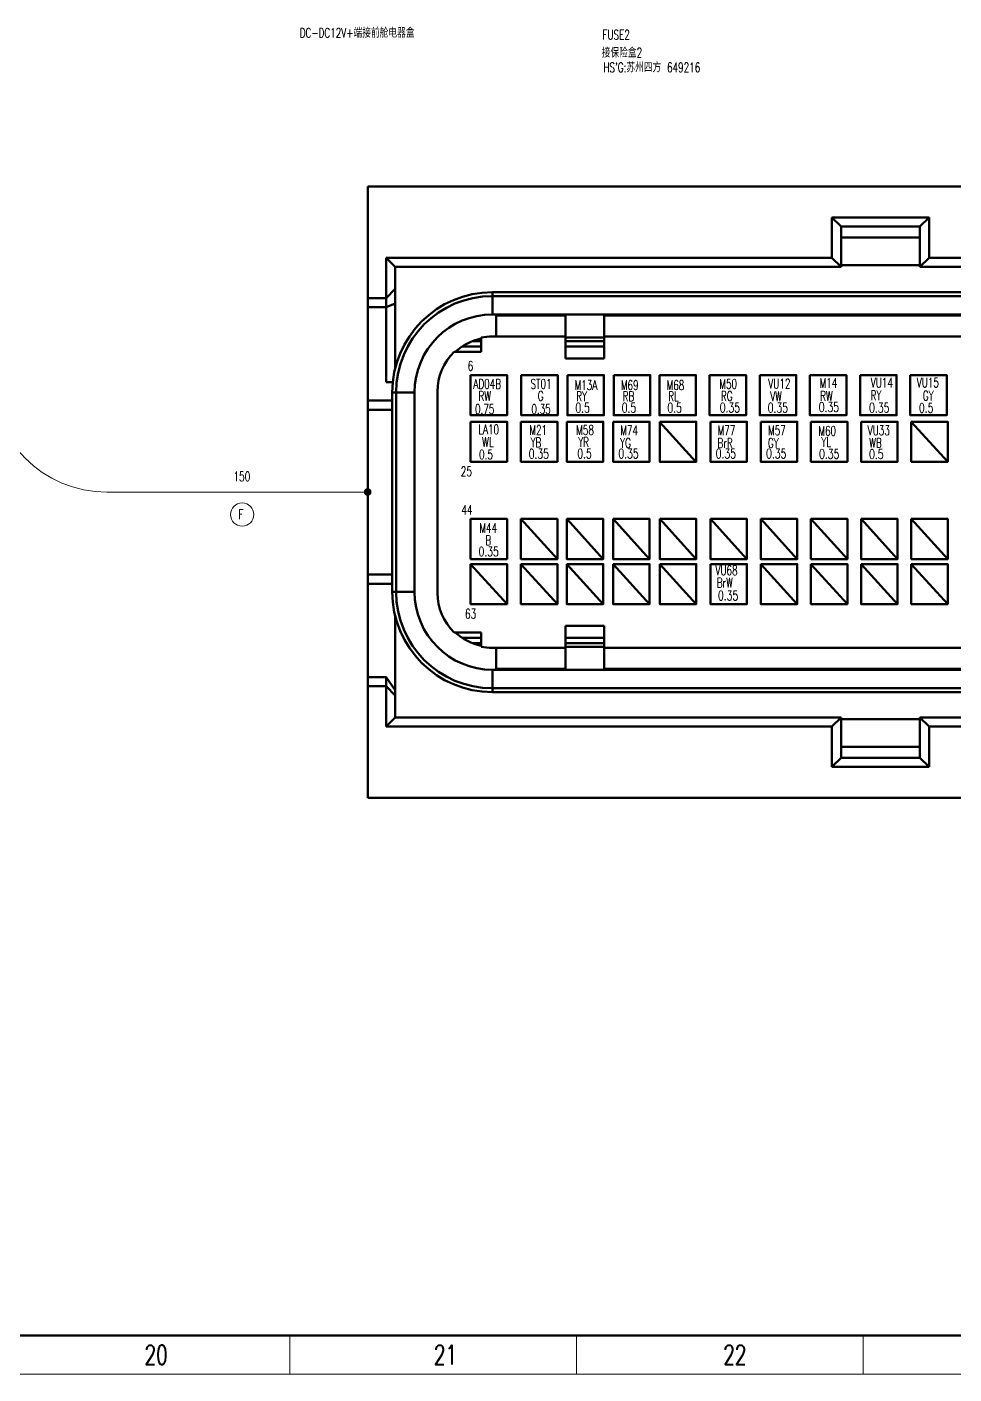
# Model space of a CAD drawing. Header units: millimetres. Extents: x 4015 to 6393, y -1653 to -728.
# Drawn here: x 5432.9 to 5673.2, y -1653.2 to -1304.1 of the extents above; entities that cross this region are included whole.
import ezdxf

# ---------------------------------------------------------------- set-up
doc = ezdxf.new("R2010")
doc.units = ezdxf.units.MM
doc.layers.get('0').update_dxf_attribs({"lineweight": 18})
doc.layers.add('0Filament', color=7, linetype='Continuous', lineweight=20)
doc.layers.add('2FRAM', color=2, linetype='Continuous', lineweight=18, true_color=0xffff00)
doc.layers.add('4CONTOUR', color=4, linetype='Continuous', lineweight=50, true_color=0x00ffff)
doc.styles.add('HZ', font='txt.shx', dxfattribs={"width": 0.7, "bigfont": 'hztxt.shx'})

msp = doc.modelspace()

# ---------------------------------------------------------------- hatches: boundary and pattern name
at = {"layer": '0Filament'}
h = msp.add_hatch(color=256, dxfattribs=at)
edge = h.paths.add_edge_path(flags=0)
edge.add_arc((5521.19, -1424.65), 1, 0, 360)

# ---------------------------------------------------------------- linework, layer by layer
for p, q in [((5501, -1643.23), (5501, -1653.23)), ((5575.31, -1643.23), (5575.31, -1653.23)), ((5649.62, -1643.23), (5649.62, -1653.23)), ((4014.75, -1653.23), (6392.75, -1653.23)), ((6392.75, -1653.23), (5203.75, -1653.23))]:
    msp.add_line(p, q)
at = {"layer": '0Filament', "color": 4}
msp.add_line((5521.25, -1424.68), (5453.62, -1424.68), dxfattribs=at)
at = {"layer": '0Filament'}
msp.add_circle((5488.66, -1430.48), 3, dxfattribs=at)
at = {"layer": '0Filament', "color": 4}
msp.add_arc((5453.62, -1394.68), 30, 180, 270, dxfattribs=at)
at = {"layer": '2FRAM', "color": 2, "linetype": 'ByBlock', "lineweight": 50}
msp.add_line((6382.75, -1643.23), (4039.75, -1643.23), dxfattribs=at)
at = {"layer": '4CONTOUR'}
for p, q in [((5883.8, -1345.43), (5521.25, -1345.43)), ((5521.25, -1503.93), (5521.25, -1345.43)), ((5641.54, -1353.5), (5666.7, -1353.5)), ((5643.92, -1355.87), (5641.54, -1353.5)), ((5641.54, -1363.94), (5641.54, -1353.5)), ((5664.32, -1355.87), (5666.7, -1353.5)), ((5666.7, -1353.5), (5666.7, -1363.94)), ((5643.92, -1355.87), (5664.32, -1355.87)), ((5643.92, -1366.31), (5643.92, -1355.87)), ((5664.32, -1355.87), (5664.32, -1366.31)), ((5664.32, -1358.72), (5643.92, -1358.72)), ((5525.99, -1363.94), (5641.54, -1363.94)), ((5528.36, -1366.31), (5525.99, -1363.94)), ((5525.99, -1363.94), (5525.99, -1396.21)), ((5641.54, -1363.94), (5643.92, -1366.31)), ((5664.32, -1366.31), (5666.7, -1363.94)), ((5666.7, -1363.94), (5772.05, -1363.94)), ((5528.36, -1366.31), (5643.92, -1366.31)), ((5528.36, -1366.31), (5528.36, -1392.4)), ((5664.32, -1365.83), (5643.92, -1365.83)), ((5664.32, -1366.31), (5774.42, -1366.31)), ((5521.25, -1374.38), (5525.99, -1374.38)), ((5528.36, -1372), (5525.99, -1374.38)), ((5842.52, -1372.86), (5553.52, -1372.86)), ((5553.52, -1378.65), (5553.52, -1372.86)), ((5842.52, -1373.85), (5553.52, -1373.85)), ((5521.25, -1376.75), (5525.99, -1376.75)), ((5525.99, -1376.75), (5528.36, -1375.77)), ((5842.52, -1378.65), (5553.52, -1378.65)), ((5572.5, -1378.88), (5554.46, -1378.88)), ((5554.46, -1384.34), (5554.46, -1378.88)), ((5572.5, -1378.88), (5572.5, -1390.04)), ((5821.4, -1378.88), (5582.46, -1378.88)), ((5548.4, -1385.53), (5550.62, -1385.53)), ((5550.62, -1388.33), (5550.62, -1384.64)), ((5553.52, -1384.34), (5572.5, -1384.34)), ((5582.46, -1384.58), (5572.5, -1384.58)), ((5572.5, -1385.53), (5582.46, -1385.53)), ((5821.4, -1384.34), (5582.46, -1384.34)), ((5543.64, -1388.33), (5550.62, -1388.33)), ((5550.62, -1386.95), (5545.65, -1386.95)), ((5582.46, -1386.95), (5572.5, -1386.95)), ((5527.7, -1396.21), (5525.99, -1396.21)), ((5533.35, -1398.82), (5527.56, -1398.82)), ((5527.56, -1398.82), (5527.56, -1450.54)), ((5528.55, -1398.82), (5528.55, -1450.54)), ((5533.35, -1398.82), (5533.35, -1450.54)), ((5539.28, -1450.78), (5539.28, -1398.58)), ((5527.56, -1400.95), (5521.25, -1400.95)), ((5527.56, -1403.32), (5521.25, -1403.32)), ((5560.91, -1431.61), (5570.37, -1442.01)), ((5572.79, -1431.61), (5582.25, -1442.01)), ((5584.8, -1431.61), (5594.26, -1442.01)), ((5596.9, -1431.61), (5606.36, -1442.01)), ((5610.03, -1431.61), (5619.49, -1442.01)), ((5623.09, -1431.61), (5632.55, -1442.01)), ((5636.09, -1431.61), (5645.55, -1442.01)), ((5649.09, -1431.61), (5658.55, -1442.01)), ((5662.09, -1431.61), (5671.55, -1442.01)), ((5547.85, -1443.3), (5557.32, -1453.7)), ((5560.91, -1443.3), (5570.37, -1453.7)), ((5572.79, -1443.3), (5582.25, -1453.7)), ((5584.8, -1443.3), (5594.26, -1453.7)), ((5596.9, -1443.3), (5606.36, -1453.7)), ((5623.09, -1443.3), (5632.55, -1453.7)), ((5636.09, -1443.3), (5645.55, -1453.7)), ((5649.09, -1443.3), (5658.55, -1453.7)), ((5662.09, -1443.3), (5671.55, -1453.7)), ((5521.25, -1446.03), (5527.56, -1446.03)), ((5527.56, -1448.41), (5521.25, -1448.41)), ((5533.35, -1450.54), (5527.56, -1450.54)), ((5528.36, -1456.96), (5528.36, -1483.05)), ((5550.62, -1461.03), (5543.64, -1461.03)), ((5550.62, -1462.41), (5545.65, -1462.41)), ((5550.62, -1464.72), (5550.62, -1461.03)), ((5582.46, -1459.32), (5572.5, -1459.32)), ((5572.5, -1459.32), (5572.5, -1470.47)), ((5582.46, -1462.41), (5572.5, -1462.41)), ((5582.46, -1470.47), (5582.46, -1459.32)), ((5548.4, -1463.83), (5550.62, -1463.83)), ((5572.5, -1465.02), (5553.52, -1465.02)), ((5554.46, -1470.47), (5554.46, -1465.02)), ((5572.5, -1463.83), (5582.46, -1463.83)), ((5572.5, -1464.78), (5582.46, -1464.78)), ((5821.4, -1465.02), (5582.46, -1465.02)), ((5521.25, -1472.61), (5525.99, -1472.61)), ((5525.99, -1472.61), (5528.36, -1475.96)), ((5525.99, -1472.61), (5525.99, -1485.42)), ((5553.52, -1470.71), (5842.52, -1470.71)), ((5553.52, -1470.71), (5553.52, -1476.5)), ((5572.5, -1470.47), (5554.46, -1470.47)), ((5821.4, -1470.47), (5582.46, -1470.47)), ((5521.25, -1474.98), (5525.99, -1474.98)), ((5525.99, -1474.98), (5528.36, -1477.35)), ((5553.52, -1475.5), (5842.52, -1475.5)), ((5553.52, -1476.5), (5842.52, -1476.5)), ((5528.36, -1483.05), (5525.99, -1485.42)), ((5528.36, -1483.05), (5643.92, -1483.05)), ((5643.92, -1483.05), (5641.54, -1485.42)), ((5643.92, -1493.49), (5643.92, -1483.05)), ((5664.32, -1483.52), (5643.92, -1483.52)), ((5664.32, -1483.05), (5774.42, -1483.05)), ((5664.32, -1483.05), (5664.32, -1493.49)), ((5664.32, -1483.05), (5666.7, -1485.42)), ((5525.99, -1485.42), (5641.54, -1485.42)), ((5641.54, -1495.86), (5641.54, -1485.42)), ((5666.7, -1485.42), (5772.05, -1485.42)), ((5666.7, -1485.42), (5666.7, -1495.86)), ((5664.32, -1490.64), (5643.92, -1490.64)), ((5643.92, -1493.49), (5641.54, -1495.86)), ((5664.32, -1493.49), (5643.92, -1493.49)), ((5664.32, -1493.49), (5666.7, -1495.86)), ((5666.7, -1495.86), (5641.54, -1495.86)), ((5883.8, -1503.93), (5521.25, -1503.93))]:
    msp.add_line(p, q, dxfattribs=at)
at = {"layer": '4CONTOUR', "color": 4}
for p, q in [((5582.46, -1390.04), (5582.46, -1378.88)), ((5572.5, -1390.04), (5582.46, -1390.04)), ((5596.81, -1406.42), (5606.27, -1416.81)), ((5662.09, -1406.42), (5671.55, -1416.81))]:
    msp.add_line(p, q, dxfattribs=at)
for points in [[(5547.85, -1394.35), (5557.32, -1394.35), (5557.32, -1404.74), (5547.85, -1404.74)], [(5560.98, -1394.35), (5570.44, -1394.35), (5570.44, -1404.74), (5560.98, -1404.74)], [(5572.96, -1394.35), (5582.42, -1394.35), (5582.42, -1404.74), (5572.96, -1404.74)], [(5584.97, -1394.35), (5594.43, -1394.35), (5594.43, -1404.74), (5584.97, -1404.74)], [(5596.81, -1394.35), (5606.27, -1394.35), (5606.27, -1404.74), (5596.81, -1404.74)], [(5596.81, -1394.35), (5606.27, -1394.35), (5606.27, -1404.74), (5596.81, -1404.74)], [(5596.81, -1394.35), (5606.27, -1394.35), (5606.27, -1404.74), (5596.81, -1404.74)], [(5596.81, -1394.35), (5606.27, -1394.35), (5606.27, -1404.74), (5596.81, -1404.74)], [(5596.81, -1394.35), (5606.27, -1394.35), (5606.27, -1404.74), (5596.81, -1404.74)], [(5596.81, -1394.35), (5606.27, -1394.35), (5606.27, -1404.74), (5596.81, -1404.74)], [(5596.81, -1394.35), (5606.27, -1394.35), (5606.27, -1404.74), (5596.81, -1404.74)], [(5596.81, -1394.35), (5606.27, -1394.35), (5606.27, -1404.74), (5596.81, -1404.74)], [(5596.81, -1394.35), (5606.27, -1394.35), (5606.27, -1404.74), (5596.81, -1404.74)], [(5596.81, -1394.35), (5606.27, -1394.35), (5606.27, -1404.74), (5596.81, -1404.74)], [(5596.81, -1394.35), (5606.27, -1394.35), (5606.27, -1404.74), (5596.81, -1404.74)], [(5596.81, -1394.35), (5606.27, -1394.35), (5606.27, -1404.74), (5596.81, -1404.74)], [(5596.81, -1394.35), (5606.27, -1394.35), (5606.27, -1404.74), (5596.81, -1404.74)], [(5596.81, -1394.35), (5606.27, -1394.35), (5606.27, -1404.74), (5596.81, -1404.74)], [(5596.81, -1394.35), (5606.27, -1394.35), (5606.27, -1404.74), (5596.81, -1404.74)], [(5596.81, -1394.35), (5606.27, -1394.35), (5606.27, -1404.74), (5596.81, -1404.74)], [(5596.81, -1394.35), (5606.27, -1394.35), (5606.27, -1404.74), (5596.81, -1404.74)], [(5596.81, -1394.35), (5606.27, -1394.35), (5606.27, -1404.74), (5596.81, -1404.74)], [(5596.81, -1394.35), (5606.27, -1394.35), (5606.27, -1404.74), (5596.81, -1404.74)], [(5596.81, -1394.35), (5606.27, -1394.35), (5606.27, -1404.74), (5596.81, -1404.74)], [(5609.81, -1394.35), (5619.27, -1394.35), (5619.27, -1404.74), (5609.81, -1404.74)], [(5609.81, -1394.35), (5619.27, -1394.35), (5619.27, -1404.74), (5609.81, -1404.74)], [(5609.81, -1394.35), (5619.27, -1394.35), (5619.27, -1404.74), (5609.81, -1404.74)], [(5609.81, -1394.35), (5619.27, -1394.35), (5619.27, -1404.74), (5609.81, -1404.74)], [(5609.81, -1394.35), (5619.27, -1394.35), (5619.27, -1404.74), (5609.81, -1404.74)], [(5609.81, -1394.35), (5619.27, -1394.35), (5619.27, -1404.74), (5609.81, -1404.74)], [(5609.81, -1394.35), (5619.27, -1394.35), (5619.27, -1404.74), (5609.81, -1404.74)], [(5609.81, -1394.35), (5619.27, -1394.35), (5619.27, -1404.74), (5609.81, -1404.74)], [(5609.81, -1394.35), (5619.27, -1394.35), (5619.27, -1404.74), (5609.81, -1404.74)], [(5609.81, -1394.35), (5619.27, -1394.35), (5619.27, -1404.74), (5609.81, -1404.74)], [(5609.81, -1394.35), (5619.27, -1394.35), (5619.27, -1404.74), (5609.81, -1404.74)], [(5609.81, -1394.35), (5619.27, -1394.35), (5619.27, -1404.74), (5609.81, -1404.74)], [(5609.81, -1394.35), (5619.27, -1394.35), (5619.27, -1404.74), (5609.81, -1404.74)], [(5609.81, -1394.35), (5619.27, -1394.35), (5619.27, -1404.74), (5609.81, -1404.74)], [(5609.81, -1394.35), (5619.27, -1394.35), (5619.27, -1404.74), (5609.81, -1404.74)], [(5609.81, -1394.35), (5619.27, -1394.35), (5619.27, -1404.74), (5609.81, -1404.74)], [(5609.81, -1394.35), (5619.27, -1394.35), (5619.27, -1404.74), (5609.81, -1404.74)], [(5609.81, -1394.35), (5619.27, -1394.35), (5619.27, -1404.74), (5609.81, -1404.74)], [(5609.81, -1394.35), (5619.27, -1394.35), (5619.27, -1404.74), (5609.81, -1404.74)], [(5609.81, -1394.35), (5619.27, -1394.35), (5619.27, -1404.74), (5609.81, -1404.74)], [(5622.81, -1394.35), (5632.27, -1394.35), (5632.27, -1404.74), (5622.81, -1404.74)], [(5622.81, -1394.35), (5632.27, -1394.35), (5632.27, -1404.74), (5622.81, -1404.74)], [(5622.81, -1394.35), (5632.27, -1394.35), (5632.27, -1404.74), (5622.81, -1404.74)], [(5622.81, -1394.35), (5632.27, -1394.35), (5632.27, -1404.74), (5622.81, -1404.74)], [(5622.81, -1394.35), (5632.27, -1394.35), (5632.27, -1404.74), (5622.81, -1404.74)], [(5622.81, -1394.35), (5632.27, -1394.35), (5632.27, -1404.74), (5622.81, -1404.74)], [(5622.81, -1394.35), (5632.27, -1394.35), (5632.27, -1404.74), (5622.81, -1404.74)], [(5622.81, -1394.35), (5632.27, -1394.35), (5632.27, -1404.74), (5622.81, -1404.74)], [(5622.81, -1394.35), (5632.27, -1394.35), (5632.27, -1404.74), (5622.81, -1404.74)], [(5622.81, -1394.35), (5632.27, -1394.35), (5632.27, -1404.74), (5622.81, -1404.74)], [(5622.81, -1394.35), (5632.27, -1394.35), (5632.27, -1404.74), (5622.81, -1404.74)], [(5622.81, -1394.35), (5632.27, -1394.35), (5632.27, -1404.74), (5622.81, -1404.74)], [(5622.81, -1394.35), (5632.27, -1394.35), (5632.27, -1404.74), (5622.81, -1404.74)], [(5622.81, -1394.35), (5632.27, -1394.35), (5632.27, -1404.74), (5622.81, -1404.74)], [(5622.81, -1394.35), (5632.27, -1394.35), (5632.27, -1404.74), (5622.81, -1404.74)], [(5622.81, -1394.35), (5632.27, -1394.35), (5632.27, -1404.74), (5622.81, -1404.74)], [(5622.81, -1394.35), (5632.27, -1394.35), (5632.27, -1404.74), (5622.81, -1404.74)], [(5622.81, -1394.35), (5632.27, -1394.35), (5632.27, -1404.74), (5622.81, -1404.74)], [(5622.81, -1394.35), (5632.27, -1394.35), (5632.27, -1404.74), (5622.81, -1404.74)], [(5622.81, -1394.35), (5632.27, -1394.35), (5632.27, -1404.74), (5622.81, -1404.74)], [(5635.81, -1394.35), (5645.27, -1394.35), (5645.27, -1404.74), (5635.81, -1404.74)], [(5635.81, -1394.35), (5645.27, -1394.35), (5645.27, -1404.74), (5635.81, -1404.74)], [(5635.81, -1394.35), (5645.27, -1394.35), (5645.27, -1404.74), (5635.81, -1404.74)], [(5635.81, -1394.35), (5645.27, -1394.35), (5645.27, -1404.74), (5635.81, -1404.74)], [(5635.81, -1394.35), (5645.27, -1394.35), (5645.27, -1404.74), (5635.81, -1404.74)], [(5635.81, -1394.35), (5645.27, -1394.35), (5645.27, -1404.74), (5635.81, -1404.74)], [(5635.81, -1394.35), (5645.27, -1394.35), (5645.27, -1404.74), (5635.81, -1404.74)], [(5635.81, -1394.35), (5645.27, -1394.35), (5645.27, -1404.74), (5635.81, -1404.74)], [(5635.81, -1394.35), (5645.27, -1394.35), (5645.27, -1404.74), (5635.81, -1404.74)], [(5635.81, -1394.35), (5645.27, -1394.35), (5645.27, -1404.74), (5635.81, -1404.74)], [(5635.81, -1394.35), (5645.27, -1394.35), (5645.27, -1404.74), (5635.81, -1404.74)], [(5635.81, -1394.35), (5645.27, -1394.35), (5645.27, -1404.74), (5635.81, -1404.74)], [(5635.81, -1394.35), (5645.27, -1394.35), (5645.27, -1404.74), (5635.81, -1404.74)], [(5635.81, -1394.35), (5645.27, -1394.35), (5645.27, -1404.74), (5635.81, -1404.74)], [(5635.81, -1394.35), (5645.27, -1394.35), (5645.27, -1404.74), (5635.81, -1404.74)], [(5635.81, -1394.35), (5645.27, -1394.35), (5645.27, -1404.74), (5635.81, -1404.74)], [(5635.81, -1394.35), (5645.27, -1394.35), (5645.27, -1404.74), (5635.81, -1404.74)], [(5635.81, -1394.35), (5645.27, -1394.35), (5645.27, -1404.74), (5635.81, -1404.74)], [(5635.81, -1394.35), (5645.27, -1394.35), (5645.27, -1404.74), (5635.81, -1404.74)], [(5635.81, -1394.35), (5645.27, -1394.35), (5645.27, -1404.74), (5635.81, -1404.74)], [(5648.81, -1394.35), (5658.27, -1394.35), (5658.27, -1404.74), (5648.81, -1404.74)], [(5648.81, -1394.35), (5658.27, -1394.35), (5658.27, -1404.74), (5648.81, -1404.74)], [(5648.81, -1394.35), (5658.27, -1394.35), (5658.27, -1404.74), (5648.81, -1404.74)], [(5648.81, -1394.35), (5658.27, -1394.35), (5658.27, -1404.74), (5648.81, -1404.74)], [(5648.81, -1394.35), (5658.27, -1394.35), (5658.27, -1404.74), (5648.81, -1404.74)], [(5648.81, -1394.35), (5658.27, -1394.35), (5658.27, -1404.74), (5648.81, -1404.74)], [(5648.81, -1394.35), (5658.27, -1394.35), (5658.27, -1404.74), (5648.81, -1404.74)], [(5648.81, -1394.35), (5658.27, -1394.35), (5658.27, -1404.74), (5648.81, -1404.74)], [(5648.81, -1394.35), (5658.27, -1394.35), (5658.27, -1404.74), (5648.81, -1404.74)], [(5648.81, -1394.35), (5658.27, -1394.35), (5658.27, -1404.74), (5648.81, -1404.74)], [(5648.81, -1394.35), (5658.27, -1394.35), (5658.27, -1404.74), (5648.81, -1404.74)], [(5648.81, -1394.35), (5658.27, -1394.35), (5658.27, -1404.74), (5648.81, -1404.74)], [(5648.81, -1394.35), (5658.27, -1394.35), (5658.27, -1404.74), (5648.81, -1404.74)], [(5648.81, -1394.35), (5658.27, -1394.35), (5658.27, -1404.74), (5648.81, -1404.74)], [(5648.81, -1394.35), (5658.27, -1394.35), (5658.27, -1404.74), (5648.81, -1404.74)], [(5648.81, -1394.35), (5658.27, -1394.35), (5658.27, -1404.74), (5648.81, -1404.74)], [(5648.81, -1394.35), (5658.27, -1394.35), (5658.27, -1404.74), (5648.81, -1404.74)], [(5648.81, -1394.35), (5658.27, -1394.35), (5658.27, -1404.74), (5648.81, -1404.74)], [(5648.81, -1394.35), (5658.27, -1394.35), (5658.27, -1404.74), (5648.81, -1404.74)], [(5648.81, -1394.35), (5658.27, -1394.35), (5658.27, -1404.74), (5648.81, -1404.74)], [(5661.81, -1394.35), (5671.27, -1394.35), (5671.27, -1404.74), (5661.81, -1404.74)], [(5661.81, -1394.35), (5671.27, -1394.35), (5671.27, -1404.74), (5661.81, -1404.74)], [(5661.81, -1394.35), (5671.27, -1394.35), (5671.27, -1404.74), (5661.81, -1404.74)], [(5661.81, -1394.35), (5671.27, -1394.35), (5671.27, -1404.74), (5661.81, -1404.74)], [(5661.81, -1394.35), (5671.27, -1394.35), (5671.27, -1404.74), (5661.81, -1404.74)], [(5661.81, -1394.35), (5671.27, -1394.35), (5671.27, -1404.74), (5661.81, -1404.74)], [(5661.81, -1394.35), (5671.27, -1394.35), (5671.27, -1404.74), (5661.81, -1404.74)], [(5661.81, -1394.35), (5671.27, -1394.35), (5671.27, -1404.74), (5661.81, -1404.74)], [(5661.81, -1394.35), (5671.27, -1394.35), (5671.27, -1404.74), (5661.81, -1404.74)], [(5661.81, -1394.35), (5671.27, -1394.35), (5671.27, -1404.74), (5661.81, -1404.74)], [(5661.81, -1394.35), (5671.27, -1394.35), (5671.27, -1404.74), (5661.81, -1404.74)], [(5661.81, -1394.35), (5671.27, -1394.35), (5671.27, -1404.74), (5661.81, -1404.74)], [(5661.81, -1394.35), (5671.27, -1394.35), (5671.27, -1404.74), (5661.81, -1404.74)], [(5661.81, -1394.35), (5671.27, -1394.35), (5671.27, -1404.74), (5661.81, -1404.74)], [(5661.81, -1394.35), (5671.27, -1394.35), (5671.27, -1404.74), (5661.81, -1404.74)], [(5661.81, -1394.35), (5671.27, -1394.35), (5671.27, -1404.74), (5661.81, -1404.74)], [(5661.81, -1394.35), (5671.27, -1394.35), (5671.27, -1404.74), (5661.81, -1404.74)], [(5661.81, -1394.35), (5671.27, -1394.35), (5671.27, -1404.74), (5661.81, -1404.74)], [(5661.81, -1394.35), (5671.27, -1394.35), (5671.27, -1404.74), (5661.81, -1404.74)], [(5661.81, -1394.35), (5671.27, -1394.35), (5671.27, -1404.74), (5661.81, -1404.74)], [(5547.85, -1406.42), (5557.32, -1406.42), (5557.32, -1416.81), (5547.85, -1416.81)], [(5560.91, -1406.42), (5570.37, -1406.42), (5570.37, -1416.81), (5560.91, -1416.81)], [(5572.79, -1406.42), (5582.25, -1406.42), (5582.25, -1416.81), (5572.79, -1416.81)], [(5584.8, -1406.42), (5594.26, -1406.42), (5594.26, -1416.81), (5584.8, -1416.81)], [(5596.9, -1406.42), (5606.36, -1406.42), (5606.36, -1416.81), (5596.9, -1416.81)], [(5610.03, -1406.42), (5619.49, -1406.42), (5619.49, -1416.81), (5610.03, -1416.81)], [(5623.09, -1406.42), (5632.55, -1406.42), (5632.55, -1416.81), (5623.09, -1416.81)], [(5636.09, -1406.42), (5645.55, -1406.42), (5645.55, -1416.81), (5636.09, -1416.81)], [(5649.09, -1406.42), (5658.55, -1406.42), (5658.55, -1416.81), (5649.09, -1416.81)], [(5662.09, -1406.42), (5671.55, -1406.42), (5671.55, -1416.81), (5662.09, -1416.81)], [(5547.85, -1431.61), (5557.32, -1431.61), (5557.32, -1442.01), (5547.85, -1442.01)]]:
    msp.add_lwpolyline(points, close=True, dxfattribs=at)
at = {"layer": '4CONTOUR'}
for points in [[(5560.91, -1431.61), (5570.37, -1431.61), (5570.37, -1442.01), (5560.91, -1442.01)], [(5572.79, -1431.61), (5582.25, -1431.61), (5582.25, -1442.01), (5572.79, -1442.01)], [(5584.8, -1431.61), (5594.26, -1431.61), (5594.26, -1442.01), (5584.8, -1442.01)], [(5596.9, -1431.61), (5606.36, -1431.61), (5606.36, -1442.01), (5596.9, -1442.01)], [(5610.03, -1431.61), (5619.49, -1431.61), (5619.49, -1442.01), (5610.03, -1442.01)], [(5623.09, -1431.61), (5632.55, -1431.61), (5632.55, -1442.01), (5623.09, -1442.01)], [(5636.09, -1431.61), (5645.55, -1431.61), (5645.55, -1442.01), (5636.09, -1442.01)], [(5649.09, -1431.61), (5658.55, -1431.61), (5658.55, -1442.01), (5649.09, -1442.01)], [(5662.09, -1431.61), (5671.55, -1431.61), (5671.55, -1442.01), (5662.09, -1442.01)], [(5547.85, -1443.3), (5557.32, -1443.3), (5557.32, -1453.7), (5547.85, -1453.7)], [(5560.91, -1443.3), (5570.37, -1443.3), (5570.37, -1453.7), (5560.91, -1453.7)], [(5572.79, -1443.3), (5582.25, -1443.3), (5582.25, -1453.7), (5572.79, -1453.7)], [(5584.8, -1443.3), (5594.26, -1443.3), (5594.26, -1453.7), (5584.8, -1453.7)], [(5596.9, -1443.3), (5606.36, -1443.3), (5606.36, -1453.7), (5596.9, -1453.7)], [(5623.09, -1443.3), (5632.55, -1443.3), (5632.55, -1453.7), (5623.09, -1453.7)], [(5636.09, -1443.3), (5645.55, -1443.3), (5645.55, -1453.7), (5636.09, -1453.7)], [(5649.09, -1443.3), (5658.55, -1443.3), (5658.55, -1453.7), (5649.09, -1453.7)], [(5662.09, -1443.3), (5671.55, -1443.3), (5671.55, -1453.7), (5662.09, -1453.7)]]:
    msp.add_lwpolyline(points, close=True, dxfattribs=at)
at = {"layer": '4CONTOUR', "color": 0}
msp.add_lwpolyline([(5610.03, -1443.3), (5619.49, -1443.3), (5619.49, -1453.7), (5610.03, -1453.7)], close=True, dxfattribs=at)
at = {"layer": '4CONTOUR'}
for centre, radius, start, end in [((5553.52, -1398.82), 25.96, 90, 180), ((5553.52, -1398.82), 24.96, 90, 180), ((5553.52, -1398.82), 20.17, 90, 180), ((5553.52, -1398.82), 14.24, 101.7244, 132.5249), ((5553.52, -1398.58), 14.24, 90, 101.732), ((5553.52, -1398.58), 14.24, 133.9455, 180), ((5553.52, -1450.54), 25.96, 180, 270), ((5553.52, -1450.54), 24.96, 180, 270), ((5553.52, -1450.54), 20.17, 180, 270), ((5553.52, -1450.78), 14.24, 180, 226.0545), ((5553.52, -1450.54), 14.24, 227.4751, 258.2756), ((5553.52, -1450.78), 14.24, 258.268, 270)]:
    msp.add_arc(centre, radius, start, end, dxfattribs=at)

# ---------------------------------------------------------------- texts
at = {"char_height": 5, "width": 50, "attachment_point": 5, "style": 'HZ'}
for s, insert in [('\\T1;20', (5466.36, -1648.23)), ('\\T1;21', (5541.36, -1648.23)), ('\\T1;22', (5616.36, -1648.23))]:
    msp.add_mtext(s, dxfattribs=dict(at, insert=insert))
at = {"layer": '0Filament', "color": 3, "insert": (5503.58, -1306.92), "char_height": 2.5, "width": 32.4191, "attachment_point": 7, "style": 'HZ'}
msp.add_mtext('{\\W0.67;DC-DC12V+端接前舱电器盒}', dxfattribs=at)
at = {"layer": '0Filament', "char_height": 2.5, "attachment_point": 7, "style": 'HZ'}
for s, insert, width in [('\\T1;{\\W0.67;FUSE2}', (5582.04, -1307.39), 11.8446), ('\\T1;{\\W0.67;接保险盒2}', (5581.85, -1312.07), 12.4847), ("\\T1;{\\W0.67;HS'G:苏州四方 649216}", (5582.29, -1315.88), 36.9547), ('\\T1;{\\W0.67;150}', (5486.44, -1421.86), 7.1786), ('\\T1;{\\W0.67;F}', (5487.72, -1431.71), 2.1536), ('\\T1;{\\W0.67;44}', (5545.5, -1430.51), 4.7857), ('\\T1;{\\W0.67;63}', (5546.43, -1457.46), 4.7857)]:
    msp.add_mtext(s, dxfattribs=dict(at, insert=insert, width=width))
at = {"layer": '0Filament', "color": 0, "char_height": 2.5, "style": 'HZ'}
for s, insert, width, attachment_point in [('\\T1;{\\W0.67;6}', (5547.12, -1393.21), 2.3929, 7), ('{\\W0.67;AD04B }', (5548.59, -1397.88), 10.1696, 7), ('{\\W0.67;ST01 }', (5563.41, -1397.88), 10.1696, 7), ('{\\W0.67;M13A }', (5574.82, -1398.2), 10.1696, 7), ('{\\W0.67;M69 }', (5586.83, -1398.2), 10.1696, 7), ('{\\W0.67;M68 }', (5598.67, -1398.2), 10.1696, 7), ('{\\W0.67;M50}', (5612.34, -1397.88), 7.6571, 7), ('{\\W0.67;VU12}', (5625.03, -1397.84), 10.1696, 7), ('{\\W0.67;M14 }', (5638.32, -1397.62), 10.1696, 7), ('{\\W0.67;VU14 }', (5651.6, -1397.58), 10.1696, 7), ('{\\W0.67;VU15 }', (5663.53, -1397.52), 10.1696, 7), ('RW', (5549.84, -1398.5), 8.4, 1), ('G', (5565.23, -1398.5), 8.4, 1), ('{\\W0.67;RY}', (5575.25, -1401.07), 5.3839, 7), ('{\\W0.67;RB}', (5587.26, -1401.07), 5.3839, 7), ('{\\W0.67;RL}', (5599.1, -1401.07), 5.3839, 7), ('{\\W0.67;RG}', (5612.76, -1401.01), 2.1536, 7), ('{\\W0.67;VW}', (5625.54, -1401.06), 5.3839, 7), ('{\\W0.67;RW}', (5638.48, -1400.98), 4.6661, 7), ('{\\W0.67;RY}', (5651.55, -1400.85), 5.3839, 7), ('{\\W0.67;GY}', (5665.09, -1400.93), 2.8714, 7), ('{\\W0.67;0.75}', (5549.01, -1404.39), 9.8549, 7), ('{\\W0.67;0.35}', (5563.62, -1404.39), 8.375, 7), ('\\T1;0.5', (5575.03, -1401.54), 7.7, 1), ('\\T1;0.5', (5587.04, -1401.54), 7.7, 1), ('0.5', (5598.88, -1401.54), 7.7, 1), ('0.35', (5612.45, -1401.52), 11.9, 1), ('0.35', (5624.88, -1401.54), 7.7, 1), ('0.35', (5638.11, -1401.37), 7.7, 1), ('\\T1;0.35', (5651.16, -1401.54), 11.9, 1), ('0.5', (5664.08, -1401.6), 11.9, 1), ('{\\W0.67;LA10 }', (5549.87, -1409.66), 10.1696, 7), ('{\\W0.67;M21 }', (5563.11, -1409.82), 10.1696, 7), ('{\\W0.67;M58 }', (5575.24, -1409.82), 10.1696, 7), ('{\\W0.67;M74 }', (5586.67, -1409.93), 10.1696, 7), ('{\\W0.67;M77 }', (5611.9, -1409.93), 10.1696, 7), ('{\\W0.67;M57 }', (5624.97, -1409.93), 10.1696, 7), ('{\\W0.67;M60 }', (5638.01, -1410.07), 10.1696, 7), ('{\\W0.67;VU33 }', (5650.79, -1409.91), 10.1696, 7), ('{\\W0.67;0.5}', (5550.07, -1416.17), 8.375, 7), ('WL', (5550.82, -1410.41), 8.4, 1), ('0.35', (5562.93, -1413.48), 11.9, 1), ('{\\W0.67;YB}', (5563.4, -1413.05), 8.7937, 7), ('0.5', (5575.53, -1413.43), 11.9, 1), ('{\\W0.67;YR}', (5575.76, -1412.94), 5.3839, 7), ('0.35', (5586.18, -1413.43), 11.9, 1), ('{\\W0.67;YG}', (5586.63, -1413.2), 9.2723, 7), ('0.35', (5611.41, -1413.43), 11.9, 1), ('{\\W0.67;BrR}', (5611.86, -1413.2), 9.2723, 7), ('0.35', (5624.47, -1413.43), 11.9, 1), ('{\\W0.67;GY}', (5624.93, -1413.2), 9.2723, 7), ('\\T1;0.35', (5638.2, -1413.52), 11.9, 1), ('{\\W0.67;YL}', (5638.79, -1412.97), 2.5125, 7), ('{\\W0.67;WB}', (5651.21, -1413.15), 2.5125, 7), ('0.5', (5651.16, -1413.56), 11.9, 1), ('\\T1;{\\W0.67;25}', (5545.33, -1420.55), 4.7857, 7), ('{\\W0.67;M44}', (5550.14, -1435.22), 7.6571, 7), ('{\\W0.67;B}', (5551.69, -1438.42), 4.5464, 7), ('0.35', (5549.94, -1438.81), 7.7, 1), ('{\\W0.67;VU68}', (5611.33, -1446.19), 7.6571, 7), ('{\\W0.67;BrW}', (5611.66, -1449.39), 4.5464, 7), ('0.35', (5612, -1450.23), 7.7, 1)]:
    msp.add_mtext(s, dxfattribs=dict(at, insert=insert, width=width, attachment_point=attachment_point))

doc.saveas('drawing.dxf')
